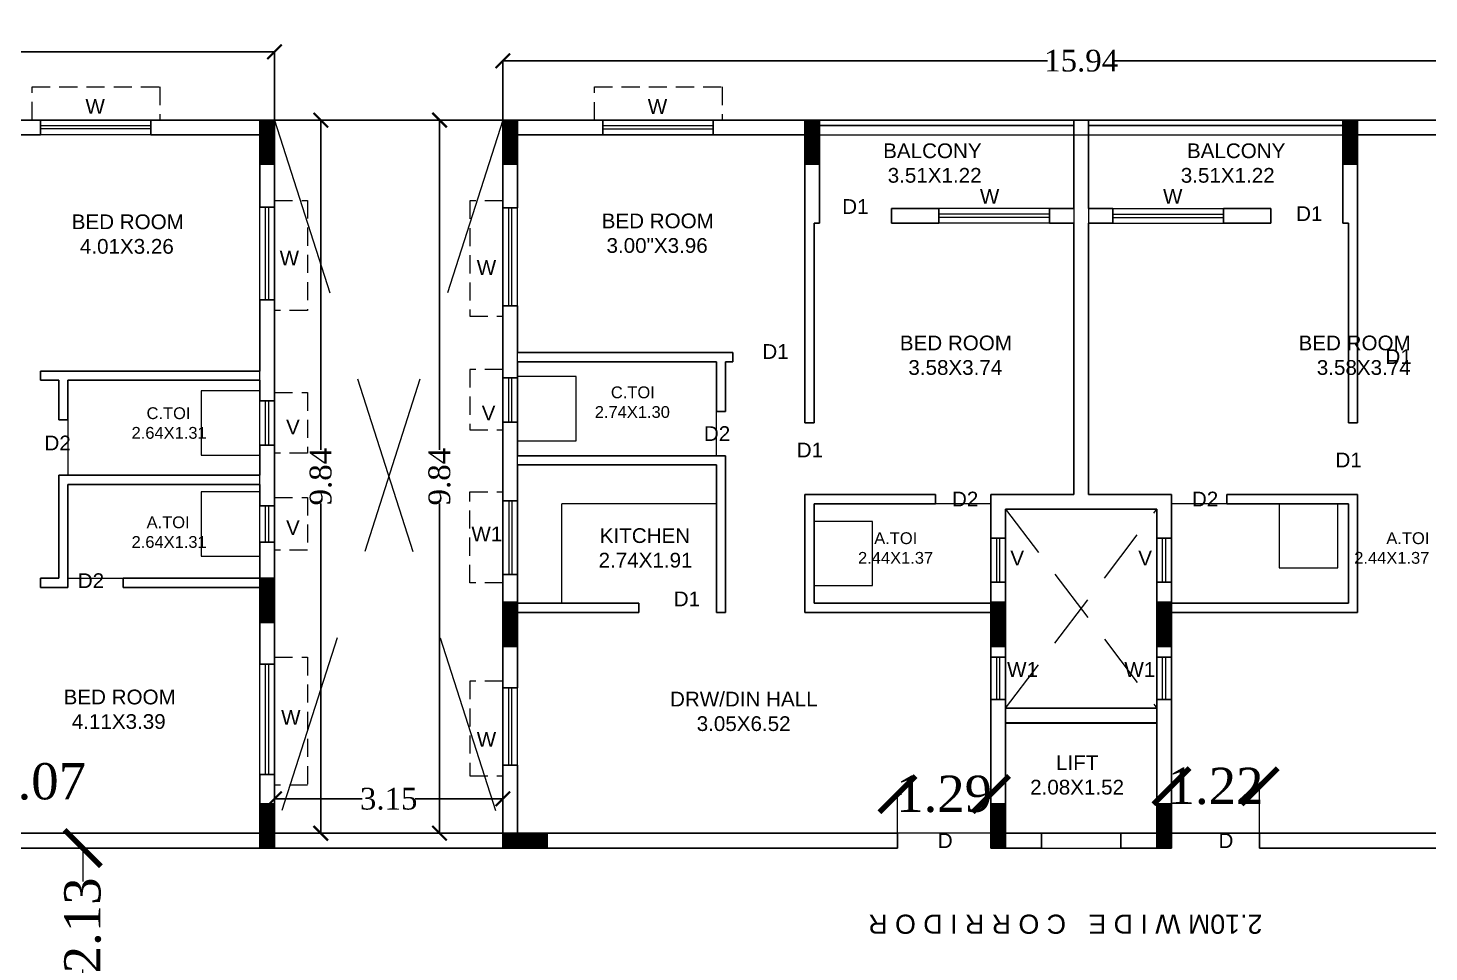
# Model space of a CAD drawing. Header units: metres. Extents: x 0 to 63445, y 32357 to 32804.
# Drawn here: x 63177.81 to 63197.13, y 32704.72 to 32717.46 of the extents above; entities that cross this region are included whole.
import ezdxf

# ---------------------------------------------------------------- set-up
doc = ezdxf.new("R2010")
doc.units = ezdxf.units.M
doc.header["$MEASUREMENT"] = 0
doc.header["$PDMODE"] = 34
doc.header["$PDSIZE"] = -10
for name, pattern in [('CONTINULUS', [0]), ('DASHED', [0.75, 0.5, -0.25]), ('DASHED2', [0.375, 0.25, -0.125])]:
    doc.linetypes.add(name, pattern=pattern)
doc.layers.get('0').update_dxf_attribs({"lineweight": 25})
doc.layers.add('BLK_1_FLR_2_BATH', color=3, linetype='Continuous', plot=False)
doc.layers.add('BLK_1_FLR_2_WATER_CLOSET', color=2, linetype='Continuous', plot=False)
for name, color, linetype, lineweight in [('BLK_1_FLR_2_BLT_UP_AREA', 14, 'DASHED', 9), ('BLK_1_FLR_2_BLT_UP_AREA_DEDUCT', 41, 'DASHED', 9), ('BLK_1_FLR_2_CARPET_AREA', 7, 'Continuous', 0), ('BLK_1_FLR_2_EXIT_WIDTH_DOOR', 7, 'Continuous', 0), ('BLK_1_FLR_2_EXIT_WIDTH_STAIR', 7, 'Continuous', 0), ('BLK_1_FLR_2_LIFT_1', 1, 'DASHED', 9), ('BLK_1_FLR_2_UNITFA', 7, 'Continuous', 0), ('COLUMN', 1, 'Continuous', 30), ('DIM', 56, 'Continuous', 20), ('elev', 252, 'Continuous', 20), ('hatch', 251, 'Continuous', 20), ('TEXT-2', 65, 'Continuous', 18), ('wall', 7, 'Continuous', 30), ('window', 154, 'Continuous', 9)]:
    doc.layers.add(name, color=color, linetype=linetype, lineweight=lineweight)
doc.layers.add('text', color=65, linetype='Continuous')
doc.styles.add('AutoDCRFont', font='arial.ttf')
doc.styles.get("Standard").update_dxf_attribs({"font": 'arial.ttf', "height": 0.4})
doc.styles.add('TNR', font='times.ttf', dxfattribs={"height": 0.5})
doc.dimstyles.new('ARCHANA', dxfattribs={"dimscale": 0, "dimtxt": 0.5, "dimasz": 0.5, "dimexe": 0, "dimexo": 0, "dimgap": 0, "dimtad": 0, "dimzin": 0, "dimdsep": 46, "dimtxsty": 'TNR', "dimblk": 'ARCHTICK', "dimcen": 0.09, "dimclrd": 36, "dimclre": 36, "dimclrt": 7, "dimadec": 0, "dimazin": 0, "dimtfac": 1, "dimtofl": 0, "dimtmove": 0, "dimatfit": 3, "dimldrblk": 'ARCHTICK', "dimfxl": 1, "dimfrac": 2, "dimtolj": 1, "dimtzin": 0, "dimlwd": -1, "dimlwe": -1, "dimarcsym": 0})

# ---------------------------------------------------------------- blocks, each defined once
blk = doc.blocks.new('A$C7D115503')
at = {"layer": 'COLUMN', "ltscale": 3}
h = blk.add_hatch(dxfattribs=at)
h.set_pattern_fill('ANSI31', color=256, style=0)
h.paths.add_polyline_path([(-14.36, -11.59), (-6.36, -11.59), (-6.36, 12.41), (-14.36, 12.41)])
at = {"layer": 'COLUMN', "ltscale": 0.05}
for p, q in [((-14.36, 12.41), (-6.36, 12.41)), ((-14.36, 12.41), (-14.36, -11.59)), ((-6.36, 12.41), (-6.36, -11.59)), ((-6.36, -11.59), (-14.36, -11.59))]:
    blk.add_line(p, q, dxfattribs=at)
blk = doc.blocks.new('_ArchTick')
at = {"color": 0, "linetype": 'ByBlock', "const_width": 0.15}
blk.add_lwpolyline([(-0.5, -0.5), (0.5, 0.5)], dxfattribs=at)
blk = doc.blocks.new('*D724')
at = {"layer": 'Defpoints', "color": 0, "ltscale": 0.5, "transparency": 16777216}
for p in [(63181.212, 32717.133), (63170.897, 32716.191), (63181.212, 32716.191)]:
    blk.add_point(p, dxfattribs=at)
at = {"layer": 'wall', "color": 36, "ltscale": 0.5, "transparency": 16777216}
for p, q in [((63170.897, 32716.191), (63170.897, 32717.133)), ((63170.897, 32717.133), (63175.609, 32717.133)), ((63181.212, 32717.133), (63176.5, 32717.133)), ((63181.212, 32716.191), (63181.212, 32717.133))]:
    blk.add_line(p, q, dxfattribs=at)
at = {"layer": 'wall', "color": 36, "ltscale": 0.5, "transparency": 16777216, "xscale": 0.2, "yscale": 0.2, "zscale": 0.2, "rotation": 180}
blk.add_blockref('_ArchTick', (63170.897, 32717.133), dxfattribs=at)
at = {"layer": 'wall', "color": 36, "ltscale": 0.5, "transparency": 16777216, "xscale": 0.2, "yscale": 0.2, "zscale": 0.2}
blk.add_blockref('_ArchTick', (63181.212, 32717.133), dxfattribs=at)
at = {"layer": 'wall', "color": 7, "ltscale": 0.5, "transparency": 16777216, "insert": (63176.054, 32717.133), "char_height": 0.5, "attachment_point": 5, "style": 'TNR'}
blk.add_mtext('\\A1;{\\H0.6x;10.31}', dxfattribs=at)
blk = doc.blocks.new('*D725')
at = {"layer": 'Defpoints', "color": 0, "ltscale": 0.5, "transparency": 16777216}
for p in [(63181.212, 32716.191), (63181.212, 32706.353), (63181.85, 32706.353)]:
    blk.add_point(p, dxfattribs=at)
at = {"layer": 'wall', "color": 36, "ltscale": 0.5, "transparency": 16777216}
for p, q in [((63181.212, 32716.191), (63181.85, 32716.191)), ((63181.85, 32716.191), (63181.85, 32711.643)), ((63181.85, 32706.353), (63181.85, 32710.901)), ((63181.212, 32706.353), (63181.85, 32706.353))]:
    blk.add_line(p, q, dxfattribs=at)
at = {"layer": 'wall', "color": 36, "ltscale": 0.5, "transparency": 16777216, "xscale": 0.2, "yscale": 0.2, "zscale": 0.2}
for p, rotation in [((63181.85, 32716.191), 90), ((63181.85, 32706.353), 270)]:
    blk.add_blockref('_ArchTick', p, dxfattribs=dict(at, rotation=rotation))
at = {"layer": 'wall', "color": 7, "ltscale": 0.5, "transparency": 16777216, "insert": (63181.85, 32711.272), "char_height": 0.5, "attachment_point": 5, "rotation": 90, "style": 'TNR'}
blk.add_mtext('\\A1;{\\H0.6x;9.84}', dxfattribs=at)
blk = doc.blocks.new('*D726')
at = {"layer": 'Defpoints', "color": 0, "ltscale": 0.5, "transparency": 16777216}
for p in [(63184.36, 32706.827), (63181.212, 32706.353), (63184.36, 32706.353)]:
    blk.add_point(p, dxfattribs=at)
at = {"layer": 'wall', "color": 36, "ltscale": 0.5, "transparency": 16777216}
for p, q in [((63181.212, 32706.353), (63181.212, 32706.827)), ((63181.212, 32706.827), (63182.422, 32706.827)), ((63184.36, 32706.827), (63183.15, 32706.827)), ((63184.36, 32706.353), (63184.36, 32706.827))]:
    blk.add_line(p, q, dxfattribs=at)
at = {"layer": 'wall', "color": 36, "ltscale": 0.5, "transparency": 16777216, "xscale": 0.2, "yscale": 0.2, "zscale": 0.2, "rotation": 180}
blk.add_blockref('_ArchTick', (63181.212, 32706.827), dxfattribs=at)
at = {"layer": 'wall', "color": 36, "ltscale": 0.5, "transparency": 16777216, "xscale": 0.2, "yscale": 0.2, "zscale": 0.2}
blk.add_blockref('_ArchTick', (63184.36, 32706.827), dxfattribs=at)
at = {"layer": 'wall', "color": 7, "ltscale": 0.5, "transparency": 16777216, "insert": (63182.786, 32706.827), "char_height": 0.5, "attachment_point": 5, "style": 'TNR'}
blk.add_mtext('\\A1;{\\H0.6x;3.15}', dxfattribs=at)
blk = doc.blocks.new('*D727')
at = {"layer": 'Defpoints', "color": 0, "ltscale": 0.5, "transparency": 16777216}
for p in [(63183.487, 32716.191), (63184.36, 32716.191), (63184.36, 32706.353)]:
    blk.add_point(p, dxfattribs=at)
at = {"layer": 'wall', "color": 36, "ltscale": 0.5, "transparency": 16777216}
for p, q in [((63184.36, 32716.191), (63183.487, 32716.191)), ((63183.487, 32716.191), (63183.487, 32711.643)), ((63183.487, 32706.353), (63183.487, 32710.901)), ((63184.36, 32706.353), (63183.487, 32706.353))]:
    blk.add_line(p, q, dxfattribs=at)
at = {"layer": 'wall', "color": 36, "ltscale": 0.5, "transparency": 16777216, "xscale": 0.2, "yscale": 0.2, "zscale": 0.2}
for p, rotation in [((63183.487, 32716.191), 90), ((63183.487, 32706.353), 270)]:
    blk.add_blockref('_ArchTick', p, dxfattribs=dict(at, rotation=rotation))
at = {"layer": 'wall', "color": 7, "ltscale": 0.5, "transparency": 16777216, "insert": (63183.487, 32711.272), "char_height": 0.5, "attachment_point": 5, "rotation": 90, "style": 'TNR'}
blk.add_mtext('\\A1;{\\H0.6x;9.84}', dxfattribs=at)
blk = doc.blocks.new('*D719')
at = {"layer": 'Defpoints', "color": 0, "ltscale": 0.5, "transparency": 16777216}
for p in [(63184.36, 32717.008), (63184.36, 32716.19), (63200.304, 32716.19)]:
    blk.add_point(p, dxfattribs=at)
at = {"layer": 'wall', "color": 36, "ltscale": 0.5, "transparency": 16777216}
for p, q in [((63184.36, 32716.19), (63184.36, 32717.008)), ((63184.36, 32717.008), (63191.867, 32717.008)), ((63200.304, 32717.008), (63192.797, 32717.008)), ((63200.304, 32716.19), (63200.304, 32717.008))]:
    blk.add_line(p, q, dxfattribs=at)
at = {"layer": 'wall', "color": 36, "ltscale": 0.5, "transparency": 16777216, "xscale": 0.2, "yscale": 0.2, "zscale": 0.2, "rotation": 180}
blk.add_blockref('_ArchTick', (63184.36, 32717.008), dxfattribs=at)
at = {"layer": 'wall', "color": 36, "ltscale": 0.5, "transparency": 16777216, "xscale": 0.2, "yscale": 0.2, "zscale": 0.2}
blk.add_blockref('_ArchTick', (63200.304, 32717.008), dxfattribs=at)
at = {"layer": 'wall', "color": 7, "ltscale": 0.5, "transparency": 16777216, "insert": (63192.332, 32717.008), "char_height": 0.5, "attachment_point": 5, "style": 'TNR'}
blk.add_mtext('\\A1;{\\H0.6x;15.94}', dxfattribs=at)
blk = doc.blocks.new('*D869')
at = {"layer": 'Defpoints', "color": 0, "ltscale": 3, "transparency": 16777216}
for p in [(0.832, 32714.342), (63267.277, 32714.342), (0, 32701.59)]:
    blk.add_point(p, dxfattribs=at)
at = {"layer": 'DIM', "ltscale": 3, "transparency": 16777216}
for p, q in [((5.832, 32714.342), (0.832, 32714.342)), ((0.832, 32714.342), (0.832, 32708.36)), ((0.832, 32701.59), (0.832, 32707.571)), ((0, 32701.59), (0.832, 32701.59))]:
    blk.add_line(p, q, dxfattribs=at)
at = {"layer": 'DIM', "ltscale": 3, "transparency": 16777216, "xscale": 0.05, "yscale": 0.05, "zscale": 0.05}
for p, rotation in [((0.832, 32714.342), 90), ((0.832, 32701.59), 270)]:
    blk.add_blockref('_ArchTick', p, dxfattribs=dict(at, rotation=rotation))
at = {"layer": 'DIM', "color": 7, "ltscale": 3, "transparency": 16777216, "insert": (0.832, 32707.966), "char_height": 0.4, "attachment_point": 5, "rotation": 90}
blk.add_mtext('\\A1;{\\H0.6x;12.75}', dxfattribs=at)
blk = doc.blocks.new('*D951')
at = {"layer": 'BLK_1_FLR_2_EXIT_WIDTH_STAIR', "color": 36, "ltscale": 0.5, "transparency": 16777216}
for p, q in [((63177.907, 32706.149), (63178.568, 32706.149)), ((63178.568, 32706.149), (63178.568, 32705.69)), ((63178.568, 32704.016), (63178.568, 32704.475)), ((63177.907, 32704.016), (63178.568, 32704.016))]:
    blk.add_line(p, q, dxfattribs=at)
at = {"layer": 'Defpoints', "color": 0, "ltscale": 0.5, "transparency": 16777216}
for p in [(63177.907, 32706.149), (63178.568, 32706.149), (63177.907, 32704.016)]:
    blk.add_point(p, dxfattribs=at)
at = {"layer": 'BLK_1_FLR_2_EXIT_WIDTH_STAIR', "color": 36, "ltscale": 0.5, "transparency": 16777216, "xscale": 0.5, "yscale": 0.5, "zscale": 0.5}
for p, rotation in [((63178.568, 32706.149), 90), ((63178.568, 32704.016), 270)]:
    blk.add_blockref('_ArchTick', p, dxfattribs=dict(at, rotation=rotation))
at = {"layer": 'BLK_1_FLR_2_EXIT_WIDTH_STAIR', "color": 7, "ltscale": 0.5, "transparency": 16777216, "insert": (63178.568, 32705.082), "char_height": 0.5, "attachment_point": 5, "rotation": 90, "style": 'TNR'}
blk.add_mtext('\\A1;2.13', dxfattribs=at)
blk = doc.blocks.new('*D993')
at = {"layer": 'BLK_1_FLR_2_EXIT_WIDTH_DOOR', "color": 36, "ltscale": 0.5, "transparency": 16777216}
for p, q in [((63175.8, 32706.505), (63175.8, 32707.065)), ((63175.8, 32707.065), (63176.866, 32707.065)), ((63176.866, 32706.505), (63176.866, 32707.065)), ((63176.866, 32707.065), (63177.366, 32707.065))]:
    blk.add_line(p, q, dxfattribs=at)
at = {"layer": 'Defpoints', "color": 0, "ltscale": 0.5, "transparency": 16777216}
for p in [(63176.866, 32707.065), (63175.8, 32706.505), (63176.866, 32706.505)]:
    blk.add_point(p, dxfattribs=at)
at = {"layer": 'BLK_1_FLR_2_EXIT_WIDTH_DOOR', "color": 36, "ltscale": 0.5, "transparency": 16777216, "xscale": 0.5, "yscale": 0.5, "zscale": 0.5, "rotation": 180}
blk.add_blockref('_ArchTick', (63175.8, 32707.065), dxfattribs=at)
at = {"layer": 'BLK_1_FLR_2_EXIT_WIDTH_DOOR', "color": 36, "ltscale": 0.5, "transparency": 16777216, "xscale": 0.5, "yscale": 0.5, "zscale": 0.5}
blk.add_blockref('_ArchTick', (63176.866, 32707.065), dxfattribs=at)
at = {"layer": 'BLK_1_FLR_2_EXIT_WIDTH_DOOR', "color": 7, "ltscale": 0.5, "transparency": 16777216, "insert": (63177.953, 32707.065), "char_height": 0.5, "attachment_point": 5, "style": 'TNR'}
blk.add_mtext('\\A1;1.07', dxfattribs=at)
blk = doc.blocks.new('*D995')
at = {"layer": 'BLK_1_FLR_2_EXIT_WIDTH_DOOR', "color": 36, "ltscale": 0.5, "transparency": 16777216}
for p, q in [((63189.799, 32706.149), (63189.799, 32706.893)), ((63189.799, 32706.893), (63189.857, 32706.893)), ((63191.088, 32706.893), (63191.03, 32706.893)), ((63191.088, 32706.149), (63191.088, 32706.893))]:
    blk.add_line(p, q, dxfattribs=at)
at = {"layer": 'Defpoints', "color": 0, "ltscale": 0.5, "transparency": 16777216}
for p in [(63191.088, 32706.893), (63189.799, 32706.149), (63191.088, 32706.149)]:
    blk.add_point(p, dxfattribs=at)
at = {"layer": 'BLK_1_FLR_2_EXIT_WIDTH_DOOR', "color": 36, "ltscale": 0.5, "transparency": 16777216, "xscale": 0.5, "yscale": 0.5, "zscale": 0.5, "rotation": 180}
blk.add_blockref('_ArchTick', (63189.799, 32706.893), dxfattribs=at)
at = {"layer": 'BLK_1_FLR_2_EXIT_WIDTH_DOOR', "color": 36, "ltscale": 0.5, "transparency": 16777216, "xscale": 0.5, "yscale": 0.5, "zscale": 0.5}
blk.add_blockref('_ArchTick', (63191.088, 32706.893), dxfattribs=at)
at = {"layer": 'BLK_1_FLR_2_EXIT_WIDTH_DOOR', "color": 7, "ltscale": 0.5, "transparency": 16777216, "insert": (63190.443, 32706.893), "char_height": 0.5, "attachment_point": 5, "style": 'TNR'}
blk.add_mtext('\\A1;1.29', dxfattribs=at)
blk = doc.blocks.new('*D996')
at = {"layer": 'BLK_1_FLR_2_EXIT_WIDTH_DOOR', "color": 36, "ltscale": 0.5, "transparency": 16777216}
for p, q in [((63193.577, 32706.149), (63193.577, 32707.002)), ((63193.577, 32707.002), (63193.597, 32707.002)), ((63194.792, 32707.002), (63194.772, 32707.002)), ((63194.792, 32706.149), (63194.792, 32707.002))]:
    blk.add_line(p, q, dxfattribs=at)
at = {"layer": 'Defpoints', "color": 0, "ltscale": 0.5, "transparency": 16777216}
for p in [(63194.792, 32707.002), (63193.577, 32706.149), (63194.792, 32706.149)]:
    blk.add_point(p, dxfattribs=at)
at = {"layer": 'BLK_1_FLR_2_EXIT_WIDTH_DOOR', "color": 36, "ltscale": 0.5, "transparency": 16777216, "xscale": 0.5, "yscale": 0.5, "zscale": 0.5, "rotation": 180}
blk.add_blockref('_ArchTick', (63193.577, 32707.002), dxfattribs=at)
at = {"layer": 'BLK_1_FLR_2_EXIT_WIDTH_DOOR', "color": 36, "ltscale": 0.5, "transparency": 16777216, "xscale": 0.5, "yscale": 0.5, "zscale": 0.5}
blk.add_blockref('_ArchTick', (63194.792, 32707.002), dxfattribs=at)
at = {"layer": 'BLK_1_FLR_2_EXIT_WIDTH_DOOR', "color": 7, "ltscale": 0.5, "transparency": 16777216, "insert": (63194.184, 32707.002), "char_height": 0.5, "attachment_point": 5, "style": 'TNR'}
blk.add_mtext('\\A1;1.22', dxfattribs=at)

msp = doc.modelspace()

# ---------------------------------------------------------------- linework, layer by layer
at = {"layer": 'BLK_1_FLR_2_BATH', "color": 3}
for points in [[(63187.3028, 32712.8575), (63184.5633, 32712.8575), (63184.5633, 32711.5609), (63187.3028, 32711.5609)], [(63181.0084, 32712.6011), (63178.3651, 32712.6011), (63178.3651, 32711.293), (63181.0084, 32711.293)], [(63181.0084, 32711.1659), (63178.3651, 32711.1659), (63178.3651, 32709.8705), (63181.0084, 32709.8705)], [(63191.0875, 32710.8992), (63188.649, 32710.8992), (63188.649, 32709.5276), (63191.0875, 32709.5276)], [(63196.0152, 32710.8992), (63193.5767, 32710.8992), (63193.5767, 32709.5276), (63196.0152, 32709.5276)]]:
    msp.add_lwpolyline(points, close=True, dxfattribs=at)
at = {"layer": 'BLK_1_FLR_2_BLT_UP_AREA', "color": 14, "linetype": 'CONTINULUS', "ltscale": 0.05}
msp.add_lwpolyline([(63233.1569, 32716.1912), (63170.8973, 32716.1912), (63170.8973, 32714.5823), (63170.2876, 32714.5823), (63170.2876, 32712.7323), (63169.778, 32712.7323), (63169.778, 32712.7323), (63169.778, 32706.3017), (63170.8973, 32706.3017), (63170.8973, 32703.8632), (63169.778, 32703.8632), (63169.778, 32697.4326), (63170.2876, 32697.4326), (63170.2876, 32695.5826), (63170.8973, 32695.5826), (63170.8973, 32693.9737), (63233.1569, 32693.9737)], dxfattribs=at)
at = {"layer": 'BLK_1_FLR_2_BLT_UP_AREA_DEDUCT', "color": 14, "linetype": 'Continuous'}
for points in [[(63184.3601, 32706.3525), (63181.2116, 32706.3525), (63181.2116, 32716.1912), (63184.3601, 32716.1912)], [(63193.3736, 32710.823), (63191.2907, 32710.823), (63191.2907, 32708.0798), (63193.3736, 32708.0798)], [(63191.2907, 32707.8698), (63193.3736, 32707.8698), (63193.3736, 32706.3525), (63191.2907, 32706.3525)]]:
    msp.add_lwpolyline(points, close=True, dxfattribs=at)
at = {"layer": 'BLK_1_FLR_2_CARPET_AREA', "color": 14}
msp.add_lwpolyline([(63184.5633, 32715.9869), (63200.101, 32715.9869), (63200.101, 32706.3525), (63184.5633, 32706.3525)], close=True, dxfattribs=at)
at = {"layer": 'BLK_1_FLR_2_LIFT_1', "color": 1, "linetype": 'CONTINULUS', "ltscale": 0.05}
msp.add_lwpolyline([(63193.3736, 32707.8766), (63191.2907, 32707.8766), (63191.2907, 32706.3525), (63193.3736, 32706.3525)], close=True, dxfattribs=at)
at = {"layer": 'BLK_1_FLR_2_UNITFA', "color": 3, "ltscale": 0.5}
for points in [[(63192.2305, 32716.1139), (63192.2305, 32711.0262), (63191.0875, 32711.0262), (63191.0875, 32706.3525), (63184.5633, 32706.3525), (63184.5633, 32715.9869), (63188.5982, 32715.9869), (63188.5982, 32716.1139), (63192.2305, 32716.1139)], [(63192.4338, 32716.1139), (63192.4338, 32711.0262), (63193.5768, 32711.0262), (63193.5768, 32706.3525), (63200.101, 32706.3525), (63200.101, 32715.9869), (63196.0661, 32715.9869), (63196.0661, 32716.1139), (63192.4338, 32716.1139)], [(63169.8542, 32706.3779), (63170.8973, 32706.3779), (63170.8973, 32706.5049), (63176.9934, 32706.5049), (63176.9934, 32706.3525), (63181.0084, 32706.3525), (63181.0084, 32715.988), (63171.1005, 32715.988), (63171.1005, 32714.3791), (63170.4899, 32714.3791), (63170.4909, 32712.6011), (63169.8542, 32712.6011), (63169.8542, 32706.3779)]]:
    msp.add_lwpolyline(points, close=True, dxfattribs=at)
at = {"layer": 'BLK_1_FLR_2_WATER_CLOSET', "color": 3}
for points in [[(63185.372, 32712.6517), (63184.5633, 32712.6517), (63184.5633, 32711.7667), (63185.372, 32711.7667)], [(63181.0084, 32712.4539), (63180.1997, 32712.4539), (63180.1997, 32711.5689), (63181.0084, 32711.5689)], [(63181.0084, 32711.0615), (63180.1997, 32711.0615), (63180.1997, 32710.1766), (63181.0084, 32710.1766)], [(63195.8683, 32710.8992), (63195.0596, 32710.8992), (63195.0596, 32710.0143), (63195.8683, 32710.0143)], [(63189.4577, 32710.6559), (63188.649, 32710.6559), (63188.649, 32709.771), (63189.4577, 32709.771)]]:
    msp.add_lwpolyline(points, close=True, dxfattribs=at)
at = {"layer": 'elev', "ltscale": 0.05}
for p in [(63185.1729, 32709.5276), (63187.3028, 32710.8992)]:
    msp.add_line(p, (63185.1729, 32710.8992), dxfattribs=at)
at = {"layer": 'elev', "linetype": 'DASHED2', "ltscale": 3}
for p, q in [((63191.2907, 32710.823), (63193.3736, 32708.0798)), ((63191.2907, 32708.0798), (63193.3736, 32710.823))]:
    msp.add_line(p, q, dxfattribs=at)
at = {"layer": 'hatch', "linetype": 'DASHED2', "ltscale": 10}
for p, q in [((63181.2116, 32716.1912), (63184.3601, 32706.3525)), ((63184.3601, 32716.1901), (63181.2116, 32706.3525))]:
    msp.add_line(p, q, dxfattribs=at)
at = {"layer": 'hatch'}
for p, q in [((63191.786, 32706.3525), (63193.0053, 32706.3525)), ((63191.786, 32706.1493), (63193.0053, 32706.1493))]:
    msp.add_line(p, q, dxfattribs=at)
at = {"layer": 'wall', "ltscale": 0.05}
for p, q in [((63177.0696, 32716.1912), (63177.9841, 32716.1912)), ((63179.5081, 32716.1912), (63181.0084, 32716.1912)), ((63181.2116, 32714.9883), (63181.2116, 32716.1912)), ((63184.3601, 32714.9827), (63184.3601, 32716.1901)), ((63185.7358, 32716.1901), (63184.3601, 32716.1901)), ((63188.522, 32716.1901), (63187.2598, 32716.1901)), ((63188.522, 32715.5805), (63188.522, 32716.1901)), ((63188.522, 32716.1901), (63192.2305, 32716.1901)), ((63188.5982, 32715.5805), (63188.5982, 32716.1139)), ((63188.5982, 32716.1139), (63192.2305, 32716.1139)), ((63192.2305, 32716.1901), (63192.2305, 32714.9709)), ((63192.2305, 32716.1901), (63192.4338, 32716.1901)), ((63192.2305, 32716.1901), (63192.2305, 32714.9709)), ((63192.4338, 32716.1901), (63192.2305, 32716.1901)), ((63192.4338, 32716.1901), (63192.2305, 32716.1901)), ((63192.2305, 32716.1901), (63192.4338, 32716.1901)), ((63192.4338, 32716.1901), (63192.4338, 32714.9709)), ((63196.1423, 32716.1901), (63192.4338, 32716.1901)), ((63192.4338, 32716.1901), (63192.4338, 32714.9709)), ((63196.0661, 32716.1139), (63192.4338, 32716.1139)), ((63196.0661, 32715.5805), (63196.0661, 32716.1139)), ((63196.1423, 32716.1901), (63197.4045, 32716.1901)), ((63196.1423, 32715.5805), (63196.1423, 32716.1901)), ((63177.0696, 32715.988), (63177.9841, 32715.988)), ((63177.9841, 32715.988), (63177.9841, 32716.0007)), ((63179.5081, 32715.988), (63181.0084, 32715.988)), ((63181.0084, 32714.9883), (63181.0084, 32715.988)), ((63184.5633, 32714.9827), (63184.5633, 32715.9869)), ((63185.7358, 32715.9869), (63184.5633, 32715.9869)), ((63185.7358, 32715.9869), (63185.7358, 32715.9996)), ((63188.522, 32715.9869), (63187.2598, 32715.9869)), ((63196.1423, 32715.9869), (63197.4045, 32715.9869)), ((63188.522, 32712.0169), (63188.522, 32715.5805)), ((63188.7252, 32714.7677), (63188.7252, 32715.5805)), ((63195.9391, 32714.7677), (63195.9391, 32715.5805)), ((63196.1423, 32712.0169), (63196.1423, 32715.5805)), ((63190.3718, 32714.9709), (63189.7159, 32714.9709)), ((63189.7159, 32714.7677), (63189.7159, 32714.9709)), ((63192.2305, 32714.9709), (63191.8958, 32714.9709)), ((63192.4338, 32714.9709), (63192.7685, 32714.9709)), ((63194.2925, 32714.9709), (63194.9484, 32714.9709)), ((63194.9484, 32714.7677), (63194.9484, 32714.9709)), ((63188.7252, 32714.7677), (63188.649, 32714.7677)), ((63188.649, 32712.0169), (63188.649, 32714.7677)), ((63190.3718, 32714.7677), (63189.7159, 32714.7677)), ((63192.2305, 32714.7677), (63191.8958, 32714.7677)), ((63192.2305, 32714.7677), (63192.2305, 32711.0262)), ((63192.2305, 32714.7677), (63192.2305, 32711.0262)), ((63192.4338, 32714.7677), (63192.7685, 32714.7677)), ((63192.4338, 32714.7677), (63192.4338, 32711.0262)), ((63192.4338, 32714.7677), (63192.4338, 32711.0262)), ((63194.2925, 32714.7677), (63194.9484, 32714.7677)), ((63195.9391, 32714.7677), (63196.0153, 32714.7677)), ((63196.0153, 32712.0169), (63196.0153, 32714.7677)), ((63181.0084, 32712.7281), (63181.0084, 32713.7096)), ((63181.2116, 32712.3162), (63181.2116, 32713.7096)), ((63184.3601, 32712.6355), (63184.3601, 32713.629)), ((63184.5633, 32712.9845), (63184.5633, 32713.629)), ((63187.4298, 32712.9845), (63184.5633, 32712.9845)), ((63187.5314, 32712.9845), (63184.5633, 32712.9845)), ((63187.5314, 32712.8575), (63187.5314, 32712.9845)), ((63184.5633, 32712.6355), (63184.5633, 32712.8575)), ((63187.3028, 32712.8575), (63184.5633, 32712.8575)), ((63187.3028, 32712.8575), (63184.5633, 32712.8575)), ((63187.3028, 32712.1705), (63187.3028, 32712.8575)), ((63187.5314, 32712.8575), (63187.4298, 32712.8575)), ((63187.4298, 32712.1705), (63187.4298, 32712.8575)), ((63177.9841, 32712.6011), (63177.9841, 32712.7281)), ((63178.1873, 32712.7281), (63177.9841, 32712.7281)), ((63178.2381, 32712.6011), (63177.9841, 32712.6011)), ((63181.0084, 32712.7281), (63178.0603, 32712.7281)), ((63181.0084, 32712.6011), (63178.3651, 32712.6011)), ((63181.0084, 32712.3162), (63181.0084, 32712.6011)), ((63187.4298, 32712.1705), (63187.3028, 32712.1705)), ((63178.3651, 32712.055), (63178.2381, 32712.055)), ((63184.3601, 32710.9371), (63184.3601, 32712.0259)), ((63184.5633, 32711.5609), (63184.5633, 32712.0259)), ((63188.649, 32712.0169), (63188.522, 32712.0169)), ((63188.649, 32712.0169), (63188.522, 32712.0169)), ((63196.0153, 32712.0169), (63196.1423, 32712.0169)), ((63196.0153, 32712.0169), (63196.1423, 32712.0169)), ((63181.0084, 32711.293), (63181.0084, 32711.7066)), ((63181.2116, 32710.8715), (63181.2116, 32711.7066)), ((63187.4298, 32711.5609), (63184.5633, 32711.5609)), ((63184.5633, 32710.9371), (63184.5633, 32711.4339)), ((63187.3028, 32711.4339), (63184.5633, 32711.4339)), ((63187.3028, 32709.4006), (63187.3028, 32711.4339)), ((63187.4298, 32709.4006), (63187.4298, 32711.5609)), ((63181.0084, 32711.293), (63178.2381, 32711.293)), ((63181.0084, 32711.1659), (63178.3651, 32711.1659)), ((63181.0084, 32710.8715), (63181.0084, 32711.1659)), ((63190.3255, 32711.0262), (63188.522, 32711.0262)), ((63188.522, 32709.4006), (63188.522, 32711.0262)), ((63190.3255, 32711.0262), (63190.3255, 32710.8992)), ((63192.2305, 32711.0262), (63191.0875, 32711.0262)), ((63191.0875, 32711.0262), (63191.0875, 32710.4249)), ((63192.4338, 32711.0262), (63193.5768, 32711.0262)), ((63193.5768, 32711.0262), (63193.5768, 32710.4249)), ((63194.3388, 32711.0262), (63196.1423, 32711.0262)), ((63194.3388, 32711.0262), (63194.3388, 32710.8992)), ((63196.1423, 32709.4006), (63196.1423, 32711.0262)), ((63190.3255, 32710.8992), (63188.649, 32710.8992)), ((63188.649, 32709.5276), (63188.649, 32710.8992)), ((63193.3736, 32710.823), (63191.2907, 32710.823)), ((63191.2907, 32710.823), (63191.2907, 32710.4249)), ((63193.3736, 32710.823), (63193.3736, 32710.4249)), ((63194.3388, 32710.8992), (63196.0153, 32710.8992)), ((63196.0153, 32709.5276), (63196.0153, 32710.8992)), ((63181.0084, 32709.8705), (63181.0084, 32710.3666)), ((63181.2116, 32708.6865), (63181.2116, 32710.3666)), ((63184.3601, 32708.3574), (63184.3601, 32709.9211)), ((63184.5633, 32709.5276), (63184.5633, 32709.9211)), ((63181.0084, 32708.6865), (63181.0084, 32709.7435)), ((63191.0875, 32709.8153), (63191.0875, 32709.5276)), ((63191.2907, 32709.8153), (63191.2907, 32708.7823)), ((63193.3736, 32709.8153), (63193.3736, 32708.7823)), ((63193.5768, 32709.8153), (63193.5768, 32709.5276)), ((63186.236, 32709.5276), (63184.5633, 32709.5276)), ((63186.236, 32709.4006), (63186.236, 32709.5276)), ((63188.649, 32709.5276), (63191.0875, 32709.5276)), ((63196.0153, 32709.5276), (63193.5768, 32709.5276)), ((63184.5633, 32708.3574), (63184.5633, 32709.4006)), ((63186.236, 32709.4006), (63184.5633, 32709.4006)), ((63187.4298, 32709.4006), (63187.3028, 32709.4006)), ((63188.522, 32709.4006), (63191.0875, 32709.4006)), ((63191.0875, 32709.4006), (63191.0875, 32708.7823)), ((63196.1423, 32709.4006), (63193.5768, 32709.4006)), ((63193.5768, 32709.4006), (63193.5768, 32708.7823)), ((63191.0875, 32708.1981), (63191.0875, 32706.1493)), ((63191.2907, 32708.1981), (63191.2907, 32708.0798)), ((63193.3736, 32708.1981), (63193.3736, 32708.0798)), ((63193.5768, 32708.1981), (63193.5768, 32706.1493)), ((63191.2907, 32708.0798), (63191.2907, 32706.3525)), ((63193.3736, 32708.0798), (63193.3736, 32706.3525)), ((63181.0084, 32706.7589), (63181.0084, 32707.1624)), ((63181.2116, 32706.7589), (63181.2116, 32707.1624)), ((63184.3601, 32706.3525), (63184.3601, 32707.2905)), ((63184.5633, 32706.3525), (63184.5633, 32707.2905)), ((63189.7994, 32706.3525), (63184.5633, 32706.3525)), ((63189.7994, 32706.3525), (63189.7994, 32706.1493)), ((63194.7922, 32706.3525), (63200.101, 32706.3525)), ((63194.7922, 32706.3525), (63194.7922, 32706.1493))]:
    msp.add_line(p, q, dxfattribs=at)
at = {"layer": 'wall', "ltscale": 3}
for p, q in [((63177.9841, 32716.1912), (63177.9841, 32715.988)), ((63179.5081, 32716.1912), (63179.5081, 32715.988)), ((63185.7358, 32716.1901), (63185.7358, 32715.9869)), ((63187.2598, 32716.1901), (63187.2598, 32715.9869)), ((63181.0084, 32714.9883), (63181.2116, 32714.9883)), ((63184.5633, 32714.9827), (63184.3601, 32714.9827)), ((63190.3718, 32714.9709), (63190.3718, 32714.7677)), ((63191.8958, 32714.9709), (63191.8958, 32714.7677)), ((63192.7685, 32714.9709), (63192.7685, 32714.7677)), ((63194.2925, 32714.9709), (63194.2925, 32714.7677)), ((63181.0084, 32713.7096), (63181.2116, 32713.7096)), ((63184.5633, 32713.629), (63184.3601, 32713.629)), ((63184.5633, 32712.6355), (63184.3601, 32712.6355)), ((63181.0084, 32712.3162), (63181.2116, 32712.3162)), ((63184.5633, 32712.0259), (63184.3601, 32712.0259)), ((63181.0084, 32711.7066), (63181.2116, 32711.7066)), ((63181.0084, 32710.8715), (63181.2116, 32710.8715)), ((63184.3601, 32710.9371), (63184.5633, 32710.9371)), ((63191.0875, 32710.4249), (63191.2907, 32710.4249)), ((63193.5768, 32710.4249), (63193.3736, 32710.4249)), ((63181.0084, 32710.3666), (63181.2116, 32710.3666)), ((63184.3601, 32709.9211), (63184.5633, 32709.9211)), ((63191.0875, 32709.8153), (63191.2907, 32709.8153)), ((63193.5768, 32709.8153), (63193.3736, 32709.8153)), ((63181.0084, 32708.6865), (63181.2116, 32708.6865)), ((63191.0875, 32708.7823), (63191.2907, 32708.7823)), ((63193.5768, 32708.7823), (63193.3736, 32708.7823)), ((63184.5633, 32708.3574), (63184.3601, 32708.3574)), ((63191.0875, 32708.1981), (63191.2907, 32708.1981)), ((63193.5768, 32708.1981), (63193.3736, 32708.1981)), ((63181.0084, 32707.1624), (63181.2116, 32707.1624)), ((63184.5633, 32707.2905), (63184.3601, 32707.2905))]:
    msp.add_line(p, q, dxfattribs=at)
at = {"layer": 'wall'}
for p, q in [((63181.2116, 32716.1912), (63184.3601, 32716.1912)), ((63178.2381, 32712.6011), (63178.2381, 32712.055)), ((63178.3651, 32712.6011), (63178.3651, 32712.055)), ((63178.2381, 32711.293), (63178.2381, 32709.8705)), ((63178.3651, 32711.1659), (63178.3651, 32709.7435)), ((63177.9841, 32709.8705), (63177.9841, 32709.7435)), ((63178.2381, 32709.8705), (63177.9841, 32709.8705)), ((63179.1271, 32709.8705), (63181.0084, 32709.8705)), ((63179.1271, 32709.8705), (63179.1271, 32709.7435)), ((63177.9841, 32709.7435), (63178.3651, 32709.7435)), ((63179.1271, 32709.7435), (63181.0084, 32709.7435)), ((63191.2907, 32708.0798), (63193.3736, 32708.0798)), ((63191.2907, 32708.0798), (63193.3736, 32708.0798)), ((63177.0696, 32706.3525), (63181.0084, 32706.3525)), ((63181.2116, 32706.3525), (63189.7994, 32706.3525)), ((63191.2907, 32706.3525), (63191.786, 32706.3525)), ((63191.786, 32706.3525), (63191.786, 32706.1493)), ((63193.3736, 32706.3525), (63192.8783, 32706.3525)), ((63192.8783, 32706.3525), (63192.8783, 32706.1493)), ((63177.0696, 32706.1493), (63181.0084, 32706.1493)), ((63181.2116, 32706.1493), (63189.7994, 32706.1493)), ((63191.0875, 32706.1493), (63191.786, 32706.1493)), ((63193.5768, 32706.1493), (63192.8783, 32706.1493))]:
    msp.add_line(p, q, dxfattribs=at)
at = {"layer": 'wall', "ltscale": 0.1}
for p, q in [((63184.5633, 32712.0259), (63184.5633, 32711.9682)), ((63181.0084, 32711.7066), (63181.0084, 32711.6488)), ((63181.0084, 32710.3666), (63181.0084, 32709.8705)), ((63191.0875, 32709.8153), (63191.0875, 32709.7576)), ((63193.5768, 32709.8153), (63193.5768, 32709.7576))]:
    msp.add_line(p, q, dxfattribs=at)
at = {"layer": 'wall', "ltscale": 0.5}
msp.add_line((63199.6946, 32706.1493), (63194.7922, 32706.1493), dxfattribs=at)
msp.add_lwpolyline([(63200.3042, 32693.9737), (63184.3601, 32693.9737), (63184.3601, 32703.8124), (63181.2116, 32703.8124), (63181.2116, 32693.9737), (63170.8973, 32693.9737), (63170.8973, 32695.5826), (63170.2876, 32695.5826), (63170.2876, 32697.4326), (63169.778, 32697.4326), (63169.778, 32703.8632), (63170.8973, 32703.8632), (63170.8973, 32706.3017), (63169.778, 32706.3017), (63169.778, 32712.7323), (63170.2876, 32712.7323), (63170.2876, 32714.5823), (63170.8973, 32714.5823), (63170.8973, 32716.1912), (63181.2116, 32716.1912), (63181.2116, 32706.3525), (63184.3601, 32706.3525), (63184.3601, 32716.1912), (63200.3042, 32716.1912)], dxfattribs=at)
for points in [[(63191.2907, 32710.823), (63193.3736, 32710.823), (63193.3736, 32708.0798), (63191.2907, 32708.0798)], [(63191.2907, 32708.0798), (63193.3736, 32708.0798), (63193.3736, 32706.3525), (63191.2907, 32706.3525)]]:
    msp.add_lwpolyline(points, close=True, dxfattribs=at)
at = {"layer": 'window'}
for p, q in [((63179.5081, 32716.1912), (63177.985, 32716.1912)), ((63179.5081, 32716.1113), (63177.985, 32716.1113)), ((63179.5081, 32716.068), (63177.985, 32716.068)), ((63187.2598, 32716.1901), (63185.7367, 32716.1901)), ((63187.2598, 32716.1102), (63185.7367, 32716.1102)), ((63187.2598, 32716.0669), (63185.7367, 32716.0669)), ((63179.5081, 32715.988), (63177.985, 32715.988)), ((63187.2598, 32715.9869), (63185.7367, 32715.9869)), ((63181.0084, 32713.7096), (63181.0084, 32714.9873)), ((63181.0883, 32713.7096), (63181.0883, 32714.9873)), ((63181.1316, 32713.7096), (63181.1316, 32714.9873)), ((63181.2116, 32713.7096), (63181.2116, 32714.9873)), ((63184.3601, 32713.629), (63184.3601, 32714.9827)), ((63184.4401, 32713.629), (63184.4401, 32714.9827)), ((63184.4834, 32713.629), (63184.4834, 32714.9827)), ((63184.5633, 32713.629), (63184.5633, 32714.9827)), ((63191.8958, 32714.9709), (63190.3718, 32714.9709)), ((63191.8958, 32714.8909), (63190.3727, 32714.8909)), ((63192.7685, 32714.9709), (63194.2925, 32714.9709)), ((63192.7685, 32714.8909), (63194.2916, 32714.8909)), ((63191.8958, 32714.8476), (63190.3727, 32714.8476)), ((63191.8958, 32714.7677), (63190.3727, 32714.7677)), ((63192.7685, 32714.8476), (63194.2916, 32714.8476)), ((63192.7685, 32714.7677), (63194.2916, 32714.7677)), ((63184.3601, 32712.6346), (63184.3601, 32712.6355)), ((63184.3601, 32712.0259), (63184.3602, 32712.6355)), ((63184.44, 32712.0259), (63184.4401, 32712.6355)), ((63184.44, 32712.6346), (63184.44, 32712.6355)), ((63184.4833, 32712.0259), (63184.4834, 32712.6355)), ((63184.4833, 32712.6346), (63184.4833, 32712.6355)), ((63184.5633, 32712.6346), (63184.5633, 32712.6355)), ((63184.5633, 32712.0259), (63184.5634, 32712.6355)), ((63181.0084, 32712.3153), (63181.0084, 32712.3162)), ((63181.0084, 32711.7066), (63181.0084, 32712.3162)), ((63181.0883, 32711.7066), (63181.0883, 32712.3162)), ((63181.0884, 32712.3153), (63181.0884, 32712.3162)), ((63181.1316, 32711.7066), (63181.1316, 32712.3162)), ((63181.1317, 32712.3153), (63181.1317, 32712.3162)), ((63181.2116, 32711.7066), (63181.2116, 32712.3162)), ((63181.2116, 32712.3153), (63181.2116, 32712.3162)), ((63181.0084, 32710.8706), (63181.0084, 32710.8715)), ((63181.0084, 32710.3666), (63181.0084, 32710.8715)), ((63181.0883, 32710.3666), (63181.0883, 32710.8715)), ((63181.0884, 32710.8706), (63181.0884, 32710.8715)), ((63181.1316, 32710.3666), (63181.1316, 32710.8715)), ((63181.1317, 32710.8706), (63181.1317, 32710.8715)), ((63181.2116, 32710.8706), (63181.2116, 32710.8715)), ((63181.2116, 32710.3666), (63181.2116, 32710.8715)), ((63184.3601, 32710.9371), (63184.3601, 32709.9211)), ((63184.4401, 32710.9371), (63184.4401, 32709.9211)), ((63184.4834, 32710.9371), (63184.4834, 32709.9211)), ((63184.5633, 32710.9371), (63184.5633, 32709.9211)), ((63191.0875, 32710.424), (63191.0875, 32710.4249)), ((63191.0875, 32709.8153), (63191.0875, 32710.424)), ((63191.1675, 32710.424), (63191.1675, 32710.4249)), ((63191.1675, 32709.8153), (63191.1675, 32710.424)), ((63191.2108, 32710.424), (63191.2108, 32710.4249)), ((63191.2108, 32709.8153), (63191.2108, 32710.424)), ((63191.2907, 32710.424), (63191.2907, 32710.4249)), ((63191.2907, 32709.8153), (63191.2907, 32710.424)), ((63193.3736, 32710.424), (63193.3736, 32710.4249)), ((63193.3736, 32709.8153), (63193.3736, 32710.424)), ((63193.4535, 32710.424), (63193.4535, 32710.4249)), ((63193.4535, 32709.8153), (63193.4535, 32710.424)), ((63193.4968, 32710.424), (63193.4968, 32710.4249)), ((63193.4968, 32709.8153), (63193.4968, 32710.424)), ((63193.5768, 32710.424), (63193.5768, 32710.4249)), ((63193.5768, 32709.8153), (63193.5768, 32710.424)), ((63191.0875, 32709.8153), (63191.0875, 32709.8153)), ((63193.5768, 32709.8153), (63193.5768, 32709.8153)), ((63181.0084, 32707.1624), (63181.0084, 32708.6856)), ((63181.0883, 32707.1624), (63181.0883, 32708.6856)), ((63181.1316, 32707.1624), (63181.1316, 32708.6856)), ((63181.2116, 32707.1624), (63181.2116, 32708.6856)), ((63191.0875, 32708.1981), (63191.0875, 32708.7814)), ((63191.1675, 32708.2034), (63191.1675, 32708.7814)), ((63191.2108, 32708.2034), (63191.2108, 32708.7814)), ((63191.2907, 32708.2034), (63191.2907, 32708.7814)), ((63193.3736, 32708.2034), (63193.3736, 32708.7814)), ((63193.4535, 32708.2034), (63193.4535, 32708.7814)), ((63193.4968, 32708.2034), (63193.4968, 32708.7814)), ((63193.5768, 32708.1981), (63193.5768, 32708.7814)), ((63184.3601, 32707.2958), (63184.3601, 32708.3564)), ((63184.4401, 32707.2958), (63184.4401, 32708.3564)), ((63184.4834, 32707.2958), (63184.4834, 32708.3564)), ((63184.5633, 32707.2905), (63184.5633, 32708.3574))]:
    msp.add_line(p, q, dxfattribs=at)
at = {"layer": 'window', "color": 8, "linetype": 'DASHED2'}
for points in [[(63177.8698, 32716.1912), (63177.8698, 32716.6484), (63179.632, 32716.6484), (63179.632, 32716.1912)], [(63185.6215, 32716.1901), (63185.6215, 32716.6473), (63187.3837, 32716.6473), (63187.3837, 32716.1901)], [(63181.2116, 32715.082), (63181.6688, 32715.082), (63181.6688, 32713.5652), (63181.2116, 32713.5652)], [(63184.3601, 32715.0764), (63183.9029, 32715.0764), (63183.9029, 32713.4847), (63184.3601, 32713.4847)], [(63184.3601, 32712.7507), (63183.9029, 32712.7507), (63183.9029, 32711.9167), (63184.3601, 32711.9167)], [(63181.2116, 32712.4313), (63181.6688, 32712.4313), (63181.6688, 32711.5974), (63181.2116, 32711.5974)], [(63184.3601, 32709.8068), (63183.9029, 32709.8068), (63183.9029, 32711.0609), (63184.3601, 32711.0609)], [(63181.2116, 32710.9867), (63181.6688, 32710.9867), (63181.6688, 32710.2574), (63181.2116, 32710.2574)], [(63181.2116, 32708.7802), (63181.6688, 32708.7802), (63181.6688, 32707.0181), (63181.2116, 32707.0181)], [(63184.3601, 32708.4511), (63183.9029, 32708.4511), (63183.9029, 32707.1462), (63184.3601, 32707.1462)]]:
    msp.add_lwpolyline(points, dxfattribs=at)

# ---------------------------------------------------------------- block references
at = {"layer": 'COLUMN', "ltscale": 0.05, "yscale": 0.025400733691282, "zscale": 0.025400733691282}
for p, xscale, rotation in [((63181.3732, 32715.8969), -0.025400733691282, 180), ((63184.7249, 32715.8958), -0.025400733691282, 180), ((63188.8869, 32715.8958), -0.025400733691282, 180), ((63195.7774, 32715.8958), 0.025400733691282, 180), ((63181.3732, 32709.5762), -0.025400733691282, 180), ((63184.7249, 32709.246), -0.025400733691282, 180), ((63191.4523, 32709.246), -0.025400733691282, 180), ((63193.212, 32709.246), 0.025400733691282, 180), ((63181.3732, 32706.4646), -0.025400733691282, 180), ((63191.4523, 32706.4646), -0.025400733691282, 180), ((63193.212, 32706.4646), 0.025400733691282, 180), ((63184.6755, 32705.9877), -0.025400733691282, 90)]:
    msp.add_blockref('A$C7D115503', p, dxfattribs=dict(at, xscale=xscale, rotation=rotation))

# ---------------------------------------------------------------- texts
at = {"layer": 'text'}
for s, insert, char_height, width, attachment_point in [(' BALCONY\\P3.51X1.22', (63190.9592, 32715.8692), 0.20321, 1.445887, 3), ('\\pi0.00625; BALCONY\\P\\pi0;3.51X1.22', (63193.7051, 32715.8692), 0.203206, 1.445887, 1), ('\\pi2.78953;D1', (63186.2483, 32714.8971), 0.203206, 5.867919, 7), ('\\pi2.04256;BED ROOM\\P\\pi2.15539;4.01X3.26', (63176.3739, 32714.8894), 0.203206, 5.588511, 1), ('\\pi2.04256;BED ROOM\\P\\pi2.10916;3.00"X3.96', (63183.6796, 32714.9014), 0.203206, 5.588511, 1), ('\\pi2.78953;D1', (63192.5054, 32714.7986), 0.203206, 5.867919, 7), ('\\pi2.04256;BED ROOM\\P\\pi2.1599;3.58X3.74', (63187.7899, 32713.2183), 0.203206, 5.588511, 1), ('BED ROOM\\P3.58X3.74', (63196.8744, 32713.2183), 0.20321, 5.588511, 3), ('\\pi2.78953;D1', (63185.1477, 32712.8968), 0.203206, 5.867919, 7), ('\\pi2.78953;D1', (63193.7371, 32712.8264), 0.203206, 5.867919, 7), ('\\pi1.94594;C.TOI\\P\\pi1.72388;2.74X1.30', (63183.9029, 32712.5166), 0.162565, 4.465728, 1), ('\\pi1.94594;C.TOI\\P\\pi1.73929;2.64X1.31', (63177.5022, 32712.2289), 0.162565, 4.465728, 1), ('\\pi2.77095;D2', (63184.3601, 32711.7651), 0.203206, 5.867919, 7), ('\\pi2.77095,t6.22545;D2', (63175.2699, 32711.6352), 0.203206, 5.867919, 7), ('\\pi2.78953;D1', (63185.6215, 32711.5377), 0.203206, 5.867919, 7), ('\\pi2.78953;D1', (63193.048, 32711.4005), 0.203206, 5.867919, 7), ('\\pi2.77095;D2', (63187.78, 32710.8618), 0.203206, 5.867919, 7), ('\\pi2.77095;D2', (63191.0875, 32710.8618), 0.203206, 5.867919, 7), ('\\pi1.94655;A.TOI\\P\\pi1.73929;2.64X1.31', (63177.5022, 32710.7238), 0.162565, 4.465728, 1), ('\\pi2.1933;KITCHEN\\P\\pi2.17729;2.74X1.91', (63183.5024, 32710.5607), 0.203206, 5.588511, 1), ('\\pi1.94655;A.TOI\\P\\pi1.7236;2.44X1.37', (63187.5325, 32710.5047), 0.162565, 4.465728, 1), ('A.TOI\\P2.44X1.37', (63197.1318, 32710.5047), 0.16256, 4.465728, 3), ('\\pi2.77095,t6.22545;D2', (63175.7293, 32709.7358), 0.203206, 5.867919, 7), ('\\pi2.78953;D1', (63183.9262, 32709.4842), 0.203206, 5.867919, 7), ('\\pi2.04256;BED ROOM\\P\\pi2.15511;4.11X3.39', (63176.262, 32708.3346), 0.203206, 5.588511, 1), ('\\pi1.79292;DRW/DIN HALL\\P\\pi2.16052;3.05X6.52', (63184.8713, 32708.3058), 0.203206, 5.588511, 1), ('\\pi2.49031;LIFT\\P\\pi2.13332;2.08X1.52', (63189.4954, 32707.4294), 0.203206, 5.537709, 1), ('\\pi2.84996;D', (63187.5057, 32706.1493), 0.203206, 5.867919, 7), ('\\pi2.84996;D', (63191.3754, 32706.1493), 0.203206, 5.867919, 7)]:
    msp.add_mtext(s, dxfattribs=dict(at, insert=insert, char_height=char_height, width=width, attachment_point=attachment_point))
at = {"layer": 'text', "insert": (63189.397, 32705.2347), "char_height": 0.264168, "width": 6.900896, "attachment_point": 9, "rotation": 180}
msp.add_mtext('2.10M W I D E   C O R R I D O R', dxfattribs=at)
at = {"layer": 'TEXT-2', "width": 0.183842, "style": 'AutoDCRFont'}
for s, insert, char_height, attachment_point in [('W', (63178.8736, 32716.481), 0.2032, 3), ('W', (63186.6253, 32716.4799), 0.2032, 3), ('W', (63191.2039, 32715.2411), 0.2032, 3), ('W', (63193.4604, 32715.2411), 0.2032, 1), ('W', (63181.5505, 32714.3907), 0.2032, 3), ('W', (63184.2675, 32714.2591), 0.2032, 3), ('V', (63184.2576, 32712.2519), 0.2032, 3), ('V', (63181.5604, 32712.0585), 0.2032, 3), ('V', (63181.5604, 32710.671), 0.2032, 3), ('W1', (63184.352, 32710.5834), 0.20321, 3), ('V', (63191.545, 32710.2506), 0.2032, 3), ('V', (63193.1193, 32710.2506), 0.2032, 1), ('W1', (63191.7366, 32708.7137), 0.20321, 3), ('W1', (63192.9277, 32708.7137), 0.20321, 1), ('W', (63181.5712, 32708.0537), 0.2032, 3), ('W', (63184.2675, 32707.751), 0.2032, 3)]:
    msp.add_mtext(s, dxfattribs=dict(at, insert=insert, char_height=char_height, attachment_point=attachment_point))

# ---------------------------------------------------------------- dimensions: what is measured, and where the dimension line sits
at = {"layer": 'BLK_1_FLR_2_EXIT_WIDTH_DOOR', "color": 1, "ltscale": 0.5}
for base, p1, p2, picture, middle in [((63176.8664, 32707.0652), (63175.7996, 32706.5049), (63176.8664, 32706.5049), '*D993', (63177.9528, 32707.0652)), ((63194.7922, 32707.0015), (63193.5768, 32706.1493), (63194.7922, 32706.1493), '*D996', (63194.1845, 32707.0015)), ((63191.0875, 32706.8931), (63189.7994, 32706.1493), (63191.0875, 32706.1493), '*D995', (63190.4435, 32706.8931))]:
    dim = msp.add_linear_dim(base=base, p1=p1, p2=p2, dimstyle='ARCHANA', override={"dimscale": 1, "dimfxl": 6, "dimarcsym": 1}, dxfattribs=at)
    dim.commit()
    dim.dimension.update_dxf_attribs({"geometry": picture, "text_midpoint": middle})
at = {"layer": 'BLK_1_FLR_2_EXIT_WIDTH_STAIR', "color": 7, "ltscale": 0.5}
dim = msp.add_linear_dim(base=(63178.5676, 32706.1493), p1=(63177.9074, 32704.0156), p2=(63177.9074, 32706.1493), angle=90, dimstyle='ARCHANA', override={"dimscale": 1, "dimfxl": 6, "dimarcsym": 1}, dxfattribs=at)
dim.commit()
dim.dimension.update_dxf_attribs({"geometry": '*D951', "text_midpoint": (63178.5676, 32705.0825)})
at = {"layer": 'DIM', "ltscale": 3}
dim = msp.add_linear_dim(base=(0.8318, 32714.3415), p1=(0, 32701.5903), p2=(63267.2772, 32714.3415), angle=90, text='{\\H0.6x;<>}', dimstyle='ARCHANA', override={"dimscale": 1, "dimtxt": 0.278, "dimasz": 0.05, "dimtxsty": 'Standard', "dimclrd": 256, "dimclre": 256, "dimfxl": 5, "dimfxlon": 1, "dimarcsym": 1}, dxfattribs=at)
dim.commit()
dim.dimension.update_dxf_attribs({"geometry": '*D869', "text_midpoint": (0.8318, 32707.9659)})
at = {"layer": 'wall', "ltscale": 0.5}
for base, p1, p2, picture, middle in [((63181.2116, 32717.1329), (63170.8973, 32716.1912), (63181.2116, 32716.1912), '*D724', (63176.0544, 32717.1329)), ((63184.3601, 32706.8267), (63181.2116, 32706.3525), (63184.3601, 32706.3525), '*D726', (63182.7858, 32706.8267))]:
    dim = msp.add_linear_dim(base=base, p1=p1, p2=p2, text='{\\H0.6x;<>}', dimstyle='ARCHANA', override={"dimscale": 1, "dimtxt": 0.3, "dimasz": 0.2, "dimfxl": 6, "dimarcsym": 1}, dxfattribs=at)
    dim.commit()
    dim.dimension.update_dxf_attribs({"geometry": picture, "text_midpoint": middle})
for base, p1, p2, angle, picture, middle in [((63184.3601, 32717.0083), (63200.3042, 32716.1901), (63184.3601, 32716.1901), 180, '*D719', (63192.3322, 32717.0083)), ((63181.8503, 32706.3525), (63181.2116, 32716.1912), (63181.2116, 32706.3525), 90, '*D725', (63181.8503, 32711.2719)), ((63183.4875, 32716.1912), (63184.3601, 32706.3525), (63184.3601, 32716.1912), 90, '*D727', (63183.4875, 32711.2719))]:
    dim = msp.add_linear_dim(base=base, p1=p1, p2=p2, angle=angle, text='{\\H0.6x;<>}', dimstyle='ARCHANA', override={"dimscale": 1, "dimtxt": 0.3, "dimasz": 0.2, "dimfxl": 6, "dimarcsym": 1}, dxfattribs=at)
    dim.commit()
    dim.dimension.update_dxf_attribs({"geometry": picture, "text_midpoint": middle})

doc.saveas('drawing.dxf')
